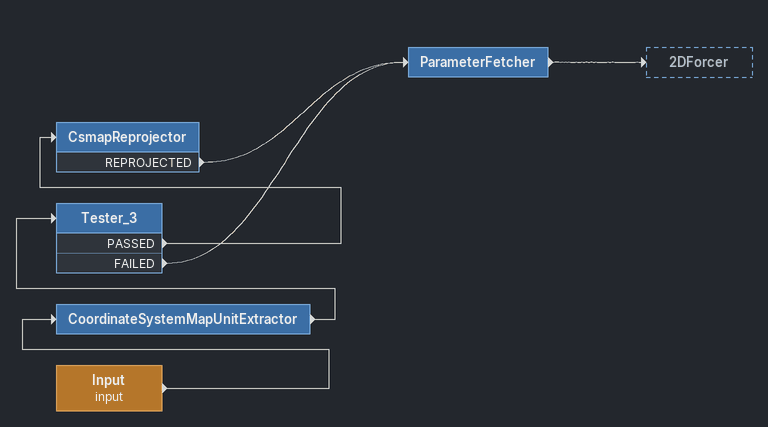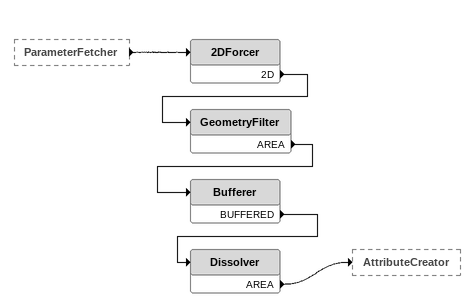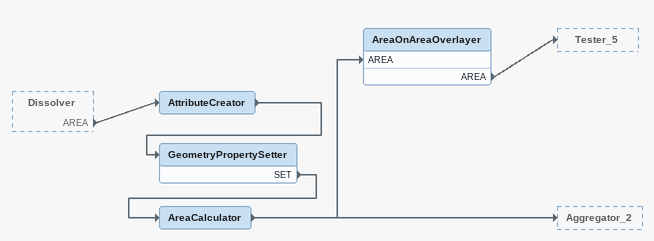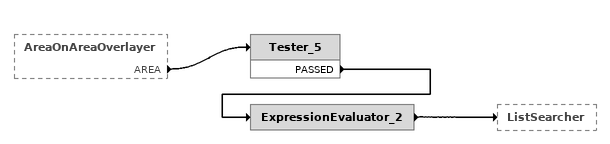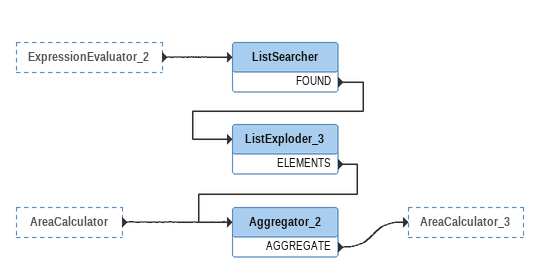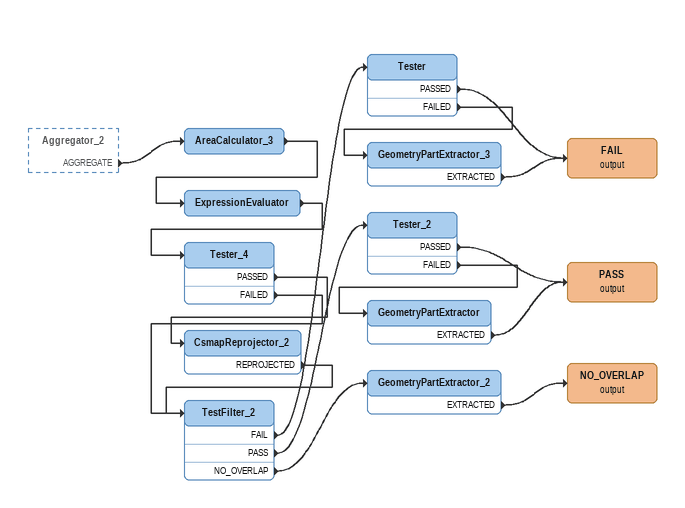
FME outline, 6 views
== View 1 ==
Input (input)
    -> CoordinateSystemMapUnitExtractor
CoordinateSystemMapUnitExtractor
    -> Tester_3
Tester_3
    PASSED -> CsmapReprojector
    FAILED -> ParameterFetcher
CsmapReprojector
    REPROJECTED -> ParameterFetcher
ParameterFetcher
    -> 2DForcer

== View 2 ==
ParameterFetcher [outside]
    -> 2DForcer
2DForcer
    2D -> GeometryFilter
GeometryFilter
    AREA -> Bufferer
Bufferer
    BUFFERED -> Dissolver
Dissolver
    AREA -> AttributeCreator

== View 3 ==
Dissolver [outside]
    AREA -> AttributeCreator
AttributeCreator
    -> GeometryPropertySetter
GeometryPropertySetter
    SET -> AreaCalculator
AreaCalculator
    -> AreaOnAreaOverlayer [AREA]
    -> Aggregator_2
AreaOnAreaOverlayer
    AREA -> Tester_5

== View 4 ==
AreaOnAreaOverlayer [outside]
    AREA -> Tester_5
Tester_5
    PASSED -> ExpressionEvaluator_2
ExpressionEvaluator_2
    -> ListSearcher

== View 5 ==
ExpressionEvaluator_2 [outside]
    -> ListSearcher
AreaCalculator [outside]
    -> Aggregator_2
ListSearcher
    FOUND -> ListExploder_3
ListExploder_3
    ELEMENTS -> Aggregator_2
Aggregator_2
    AGGREGATE -> AreaCalculator_3

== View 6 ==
Aggregator_2 [outside]
    AGGREGATE -> AreaCalculator_3
AreaCalculator_3
    -> ExpressionEvaluator
ExpressionEvaluator
    -> Tester_4
Tester_4
    PASSED -> CsmapReprojector_2
    FAILED -> TestFilter_2
CsmapReprojector_2
    REPROJECTED -> TestFilter_2
TestFilter_2
    FAIL -> Tester
    PASS -> Tester_2
    NO_OVERLAP -> GeometryPartExtractor_2
Tester
    PASSED -> FAIL (output)
    FAILED -> GeometryPartExtractor_3
GeometryPartExtractor_3
    EXTRACTED -> FAIL (output)
FAIL (output)
Tester_2
    PASSED -> PASS (output)
    FAILED -> GeometryPartExtractor
GeometryPartExtractor
    EXTRACTED -> PASS (output)
PASS (output)
GeometryPartExtractor_2
    EXTRACTED -> NO_OVERLAP (output)
NO_OVERLAP (output)
